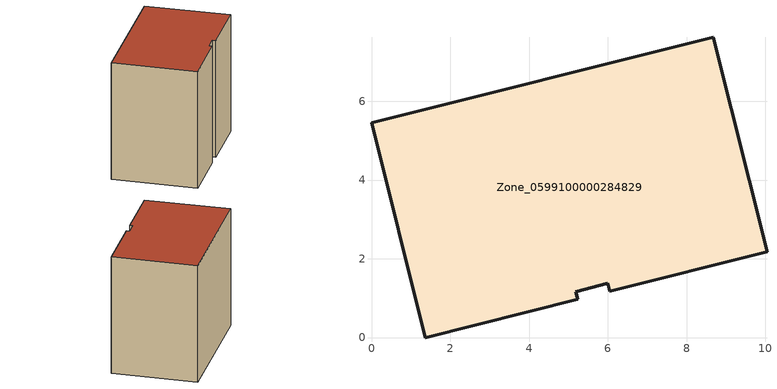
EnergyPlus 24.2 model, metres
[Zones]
Zone_0599100000284829
 floor ground (C_G): 6,1.38 5.19,1.16 5.24,0.97 1.36,0 0,5.45 8.68,7.62 10.04,2.18 6.05,1.18 z0
 wall outside (C_F): 6.05,1.18 10.04,2.18 8.68,7.62 0,5.45 1.36,0 5.24,0.97 5.19,1.16 6,1.38 6.05,1.18 z0:8.08
 roof outside (C_R): 5.24,0.97 5.19,1.16 6,1.38 6.05,1.18 10.04,2.18 8.68,7.62 0,5.45 1.36,0 z8.08
[BUILDING]
Pand.0599100000284829: North Axis=0; Terrain=City; Loads Convergence Tolerance Value=0.04; Temperature Convergence Tolerance Value=0.4; Solar Distribution=FullExterior; Maximum Number of Warmup Days=25; Minimum Number of Warmup Days=1
[Site:Location]
Rotterdam.The.Hague.AP_ZH_NLD Design_Conditions: Latitude=51.96; Longitude=4.45; Time Zone=1; Elevation=-4.5
[SITE:GROUNDTEMPERATURE:BUILDINGSURFACE]
18, 18, 18, 18, 18, 18, 18, 18, 18, 18, 18, 18
[MATERIAL] Thermal Absorptance=0.9; Solar Absorptance=0.7; Visible Absorptance=0.7
Name | Roughness | Thickness | Conductivity | Density | Specific Heat
G.TC.1975-1991 | MediumSmooth | 0.15 | 0.288461 | 540 | 1210
F.TC.1975-1991 | Rough | 0.3 | 0.230769 | 1920 | 840
R.TC.1975-1991 | MediumRough | 0.2 | 0.153846 | 1500 | 1000
[CONSTRUCTION]
C_G: G.TC.1975-1991
C_F: F.TC.1975-1991
C_R: R.TC.1975-1991
[ZONE]
Zone_0599100000284829: Type=1; Multiplier=1; Ceiling Height=Autocalculate; Volume=Autocalculate; Floor Area=autocalculate; Part of Total Floor Area=Yes
[ZONEINFILTRATION:DESIGNFLOWRATE]
Infil_Zone_0599100000284829: Zone or ZoneList or Space or SpaceList=Zone_0599100000284829; Schedule=AlwaysOn; Design Flow Rate Calculation Method=Flow/Area; Flow Rate per Floor Area=0.003; Constant Term Coefficient=1; Temperature Term Coefficient=0; Velocity Term Coefficient=0; Velocity Squared Term Coefficient=0
[HVACTEMPLATE:ZONE:IDEALLOADSAIRSYSTEM]
Zone_0599100000284829: Maximum Heating Supply Air Temperature=50; Minimum Cooling Supply Air Temperature=13; Maximum Heating Supply Air Humidity Ratio=0.0156; Minimum Cooling Supply Air Humidity Ratio=0.0077; Heating Limit=NoLimit; Cooling Limit=NoLimit; Dehumidification Control Type=ConstantSensibleHeatRatio; Cooling Sensible Heat Ratio=0.7; Dehumidification Setpoint=60; Humidification Control Type=None; Humidification Setpoint=30; Outdoor Air Method=None; Outdoor Air Flow Rate per Person=0.00944; Outdoor Air Flow Rate per Zone Floor Area=0; Outdoor Air Flow Rate per Zone=0; Demand Controlled Ventilation Type=None; Outdoor Air Economizer Type=NoEconomizer; Heat Recovery Type=None; Sensible Heat Recovery Effectiveness=0.7; Latent Heat Recovery Effectiveness=0.65
[ZONECONTROL:THERMOSTAT]
ThermostatControl_Zone_0599100000284829: Zone or ZoneList=Zone_0599100000284829; Control Type Schedule=DualSetpointControlType; Control 1=Thermostat_Zone_0599100000284829; Temperature Difference Between Cutout And Setpoint=0
[THERMOSTATSETPOINT:DUALSETPOINT]
Thermostat_Zone_0599100000284829: Heating Setpoint Temperature Schedule=HeatingSetpoint_Zone_0599100000284829; Cooling Setpoint Temperature Schedule=CoolingSetpoint_Zone_0599100000284829
[SCHEDULE:COMPACT]
HeatingSetpoint_Zone_0599100000284829: Through: 12/31, For: AllDays, Until: 24:00, 21
CoolingSetpoint_Zone_0599100000284829: Through: 12/31, For: AllDays, Until: 24:00, 24
DualSetpointControlType: Through: 12/31, For: AllDays, Until: 24:00, 4
AlwaysOn: Through: 12/31, For: AllDays, Until: 24:00, 1
